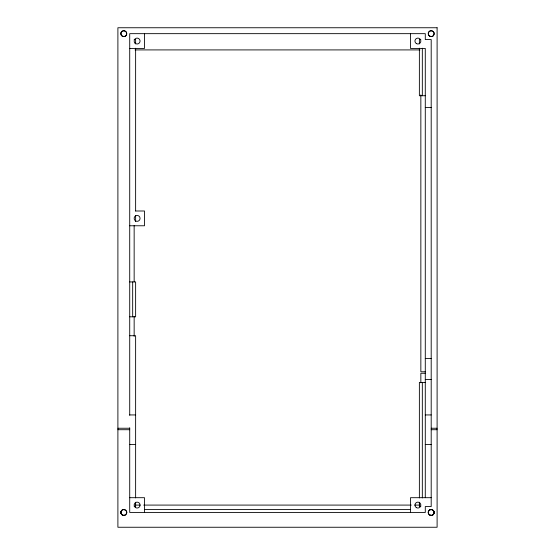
<?xml version="1.0" encoding="UTF-8"?>
<svg xmlns="http://www.w3.org/2000/svg" width="555" height="555" viewBox="0 0 555 555"><rect width="100%" height="100%" fill="white"/><g stroke="black" fill="none" stroke-linecap="round" stroke-linejoin="round"><path stroke-width="0.83" d="M120.872 512.3L120.879 512.681M120.928 511.918L121.018 511.543M126.686 513.028L126.602 513.403M126.741 512.647L126.734 512.258M428.307 511.946L428.259 512.327M428.398 511.571L428.543 511.217M433.989 513.375L433.844 513.729M434.079 513L434.128 512.619M429.854 509.858L430.208 509.705M432.532 515.089L432.178 515.234M122.849 509.698L123.217 509.594M124.771 515.241L124.403 515.352M430.576 509.594L430.958 509.546M431.811 515.345L431.429 515.394M123.598 509.546L123.98 509.539M124.022 515.401L123.633 515.408M431.339 509.539L431.721 509.587M431.048 515.408L430.666 515.359M134.15 39.572L135.628 39.572L135.628 43.901M420.85 39.572L419.372 39.572L419.372 43.894M129.717 48.438L144.494 48.438L144.494 33.661M135.018 49.915L419.982 49.915M425.283 95.731L419.372 95.731L419.372 48.209M425.283 107.552L431.193 107.552M135.628 210.997L144.494 210.997L144.494 225.774L129.717 225.774M129.717 281.933L135.628 281.933L135.628 316.808L129.717 316.808M129.717 335.726L135.628 335.726L135.628 497.904M425.283 358.481L431.193 358.481M425.283 371.788L420.85 371.788L420.85 94.912M425.283 373.265L420.85 373.265L420.85 382.742M425.283 379.467L431.193 379.467M425.283 382.423L419.372 382.423L419.372 497.939M129.717 414.939L135.628 414.939M425.283 414.939L431.193 414.939M117.896 428.238L129.717 428.238M431.193 428.238L437.104 428.238M117.896 429.716L129.717 429.716M431.193 429.716L437.104 429.716M129.717 444.493L135.628 444.493M425.283 444.493L431.193 444.493M129.717 497.696L144.494 497.696L144.494 512.473M431.193 497.696L410.506 497.696L410.506 512.473M135.018 505.085L140.214 505.085M143.683 505.085L411.317 505.085M414.786 505.085L419.982 505.085M134.15 506.562L135.628 506.562L135.628 502.233M420.85 506.562L419.372 506.562L419.372 502.247M144.453 509.518L410.547 509.518M124.362 509.594L124.736 509.677M123.252 515.352L122.877 515.262M432.095 509.677L432.449 509.823M430.291 515.269L429.938 515.123M433.809 511.134L433.954 511.488M428.578 513.812L428.425 513.458M126.582 511.509L126.686 511.877M121.039 513.431L120.928 513.063M434.065 511.856L434.114 512.237M428.321 513.091L428.266 512.709M425.283 497.696L425.283 48.438L410.506 48.438L410.506 33.661M422.327 48.209L422.327 95.731M422.327 382.423L422.327 497.939M135.628 48.236L135.628 211.053M135.628 215.382L135.628 221.445M134.15 225.559L134.15 281.801M134.15 316.412L134.15 336.309M132.673 281.933L132.673 316.808M129.717 415.362L129.717 33.661L425.283 33.661L425.283 39.572L431.193 39.572L431.193 506.562L425.283 506.562L425.283 512.473L129.717 512.473L129.717 427.794M120.955 32.898C119.831 36.526 125.819 38.129 126.665 34.424C127.782 30.796 121.795 29.193 120.955 32.898M428.335 511.71C427.218 515.338 433.205 516.941 434.045 513.236C435.169 509.608 429.181 508.005 428.335 511.71M428.349 32.863C427.183 36.477 433.15 38.156 434.038 34.459C435.203 30.844 429.23 29.172 428.349 32.863M121.045 511.419C119.561 514.915 125.347 517.121 126.568 513.528C128.059 510.031 122.267 507.818 121.045 511.419M437.104 27.75L117.896 27.75L117.896 527.25L437.104 527.25L437.104 27.75M122.329 36.221A2.955 2.955 0 0 0 126.762 33.661A2.955 2.955 0 0 0 122.329 31.101A2.955 2.955 0 0 0 122.329 36.221M429.716 36.221A2.955 2.955 0 0 0 434.149 33.661A2.955 2.955 0 0 0 429.716 31.101A2.955 2.955 0 0 0 429.716 36.221M416.416 43.609A2.955 2.955 0 0 0 420.85 41.049A2.955 2.955 0 0 0 416.416 38.489A2.955 2.955 0 0 0 416.416 43.609M135.018 43.137A2.955 2.955 0 0 0 139.964 41.812A2.955 2.955 0 0 0 136.343 38.198A2.955 2.955 0 0 0 135.018 43.137M135.628 220.946A2.955 2.955 0 0 0 140.061 218.386A2.955 2.955 0 0 0 135.628 215.826A2.955 2.955 0 0 0 135.628 220.946M135.628 507.645A2.955 2.955 0 0 0 140.061 505.085A2.955 2.955 0 0 0 135.628 502.525A2.955 2.955 0 0 0 135.628 507.645M416.416 507.645A2.955 2.955 0 0 0 420.85 505.085A2.955 2.955 0 0 0 416.416 502.525A2.955 2.955 0 0 0 416.416 507.645M122.294 515.012A2.955 2.955 0 0 0 126.762 512.515A2.955 2.955 0 0 0 122.371 509.892A2.955 2.955 0 0 0 122.294 515.012M429.466 514.873A2.955 2.955 0 0 0 434.135 512.771A2.955 2.955 0 0 0 429.979 509.774A2.955 2.955 0 0 0 429.466 514.873"/></g></svg>
